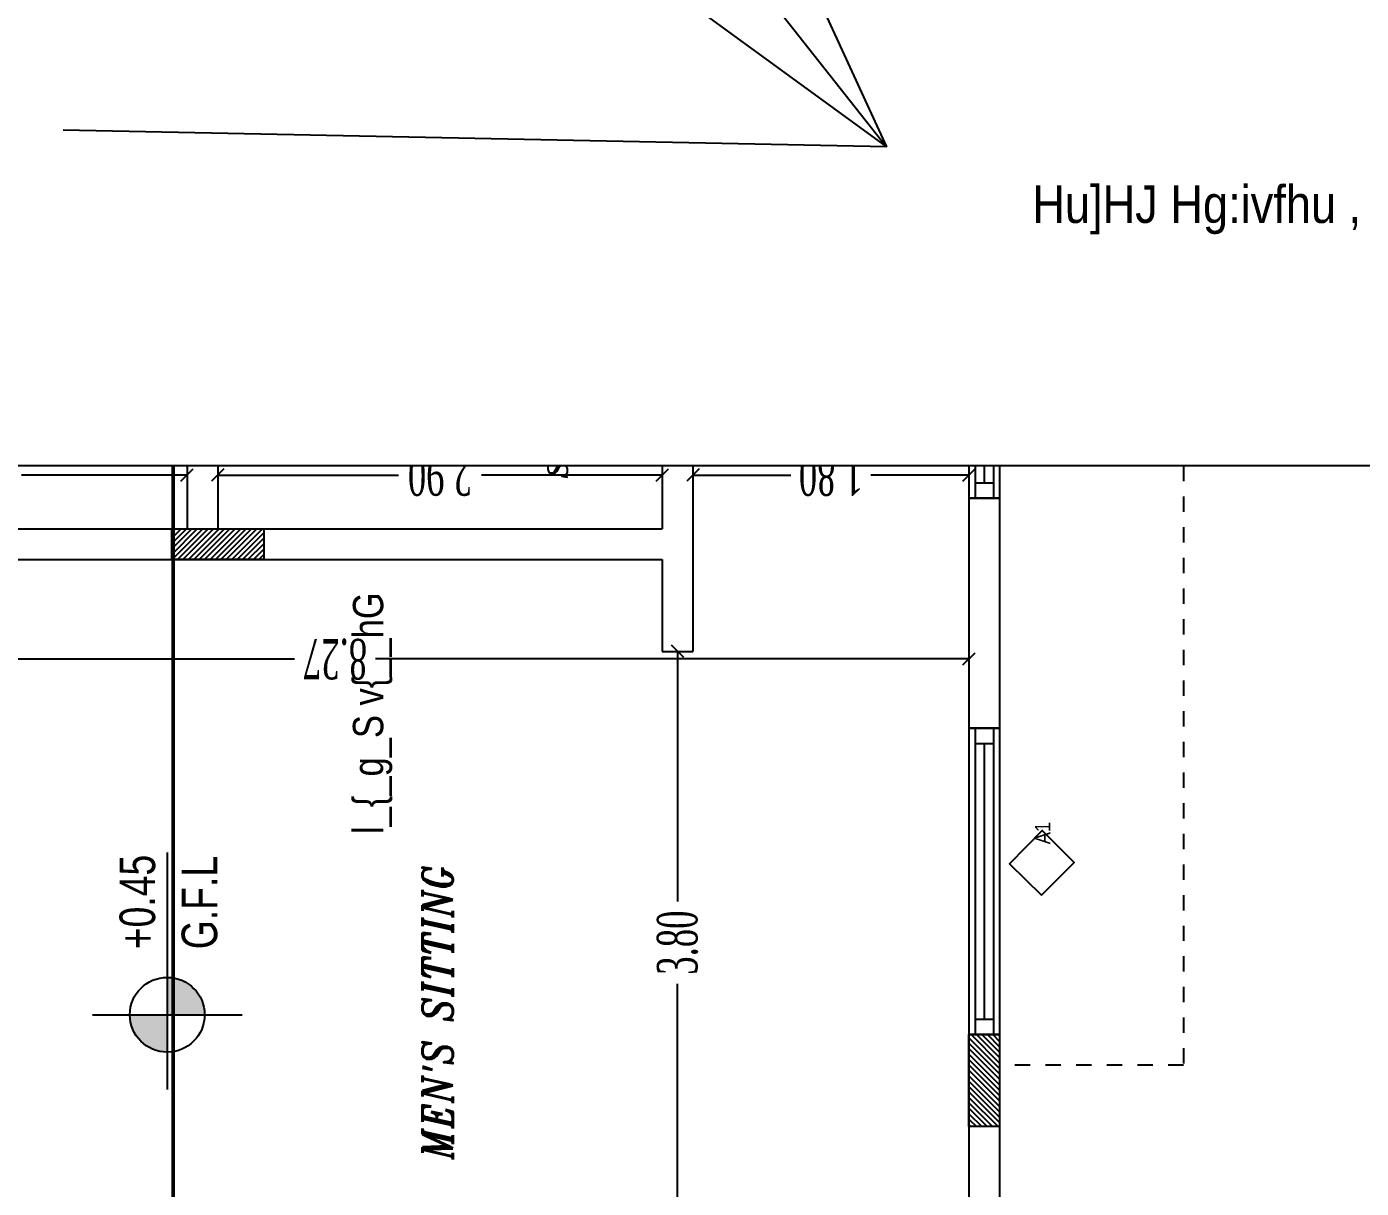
# Model space of a CAD drawing. Header units: metres. Extents: x -434 to 683, y -422 to -228.
# Drawn here: x -413.93 to -405.23, y -298.52 to -290.94 of the extents above; entities that cross this region are included whole.
import ezdxf
from ezdxf.xclip import XClip

# ---------------------------------------------------------------- set-up
doc = ezdxf.new("R2010")
doc.units = ezdxf.units.M
doc.header["$MEASUREMENT"] = 0
doc.header["$XCLIPFRAME"] = 2
doc.header["$PDMODE"] = 34
doc.linetypes.add('DASHDOT', pattern=[1, 0.5, -0.25, 0, -0.25])
doc.linetypes.add('DD', pattern=[0.2, 0.1, -0.1])
for name, color, linetype in [('A-LVL', 3, 'Continuous'), ('Columns', 41, 'Continuous'), ('Dim-inside', 1, 'Continuous'), ('DOOR$WIN', 5, 'Continuous'), ('Section Line', 4, 'Continuous'), ('TEXT', 4, 'Continuous'), ('Text Title', 3, 'Continuous'), ('TXT', 1, 'Continuous'), ('Viod', 10, 'Continuous'), ('WALL', 7, 'Continuous')]:
    doc.layers.add(name, color=color, linetype=linetype)
doc.layers.add('Windows', color=5, linetype='Continuous', lineweight=15)
doc.styles.add('ELAH-EN', font='arial.ttf', dxfattribs={"width": 0.75})
doc.styles.add('MP', font='xarb.shx', dxfattribs={"height": 200})
doc.styles.add('NAMES', font='xarb.shx', dxfattribs={"width": 0.9, "height": 0.2})
doc.styles.add('Q', font='italict.shx', dxfattribs={"height": 0.18})
doc.styles.add('style2', font='sosa.shx')
doc.styles.add('UTMAN', font='romantic.ttf', dxfattribs={"width": 0.6})
doc.dimstyles.new('DIM-IN', dxfattribs={"dimscale": 100, "dimtxt": 1.5, "dimasz": 0.5, "dimexe": 1, "dimexo": 1, "dimgap": 0.5, "dimtad": 1, "dimdec": 0, "dimzin": 0, "dimdsep": 46, "dimtxsty": 'style2', "dimblk1": 'ARCHTICK', "dimblk2": 'ARCHTICK', "dimsah": 1, "dimcen": 0.5, "dimdle": 1, "dimclrd": 62, "dimclre": 62, "dimclrt": 256, "dimadec": 0, "dimazin": 0, "dimtfac": 1, "dimtdec": 0, "dimtix": 1, "dimtofl": 0, "dimtmove": 2, "dimatfit": 3, "dimldrblk": 'ARCHTICK', "dimfxl": 1, "dimtolj": 1, "dimtzin": 0, "dimarcsym": 0})
doc.dimstyles.new('kamal 1', dxfattribs={"dimscale": 0.8, "dimtxt": 0.33, "dimasz": 0.1, "dimexe": 0, "dimexo": 0, "dimgap": 0.09, "dimtad": 0, "dimzin": 0, "dimdsep": 46, "dimtxsty": 'UTMAN', "dimblk": 'OBLIQUE', "dimcen": 0.09, "dimclrd": 252, "dimclre": 8, "dimclrt": 7, "dimadec": 0, "dimazin": 0, "dimtfac": 1, "dimtix": 1, "dimtofl": 0, "dimtmove": 1, "dimatfit": 3, "dimldrblk": 'OBLIQUE', "dimfxl": 1, "dimtolj": 1, "dimtzin": 0, "dimlwd": -1, "dimarcsym": 0})

# ---------------------------------------------------------------- blocks, each defined once
blk = doc.blocks.new('_OBLIQUE')
at = {"color": 0, "linetype": 'ByBlock'}
blk.add_line((-0.5, -0.5), (0.5, 0.5), dxfattribs=at)
blk = doc.blocks.new('*D405')
at = {"layer": 'DEFPOINTS', "color": 0, "transparency": 16777216}
for p in [(48838.003, 5013.7121), (48838.003, 5013.7121), (48838.003, 5011.0121)]:
    blk.add_point(p, dxfattribs=at)
at = {"layer": 'Dim-inside', "color": 252, "transparency": 16777216}
for p, q in [((48838.003, 5013.7121), (48838.003, 5012.6328)), ((48838.003, 5011.0121), (48838.003, 5012.0914))]:
    blk.add_line(p, q, dxfattribs=at)
at = {"layer": 'Dim-inside', "color": 252, "transparency": 16777216, "xscale": 0.08000000000000002, "yscale": 0.08000000000000002, "zscale": 0.08000000000000002}
for p, rotation in [((48838.003, 5013.7121), 90), ((48838.003, 5011.0121), 270)]:
    blk.add_blockref('_OBLIQUE', p, dxfattribs=dict(at, rotation=rotation))
at = {"layer": 'Dim-inside', "color": 7, "transparency": 16777216, "insert": (48838.003, 5012.3621), "char_height": 0.264, "attachment_point": 5, "rotation": 90, "style": 'UTMAN'}
blk.add_mtext('\\A1;2.70', dxfattribs=at)
blk = doc.blocks.new('*D406')
at = {"layer": 'DEFPOINTS', "color": 0, "transparency": 16777216}
for p in [(48838.003, 5010.8121), (48838.003, 5007.9121), (48838.003, 5007.9121)]:
    blk.add_point(p, dxfattribs=at)
at = {"layer": 'Dim-inside', "color": 252, "transparency": 16777216}
for p, q in [((48838.003, 5010.8121), (48838.003, 5009.6328)), ((48838.003, 5007.9121), (48838.003, 5009.0914))]:
    blk.add_line(p, q, dxfattribs=at)
at = {"layer": 'Dim-inside', "color": 252, "transparency": 16777216, "xscale": 0.08000000000000002, "yscale": 0.08000000000000002, "zscale": 0.08000000000000002}
for p, rotation in [((48838.003, 5010.8121), 90), ((48838.003, 5007.9121), 270)]:
    blk.add_blockref('_OBLIQUE', p, dxfattribs=dict(at, rotation=rotation))
at = {"layer": 'Dim-inside', "color": 7, "transparency": 16777216, "insert": (48838.003, 5009.3621), "char_height": 0.264, "attachment_point": 5, "rotation": 90, "style": 'UTMAN'}
blk.add_mtext('\\A1;2.90', dxfattribs=at)
blk = doc.blocks.new('*D407')
at = {"layer": 'DEFPOINTS', "color": 0, "transparency": 16777216}
for p in [(48838.003, 5007.7121), (48838.003, 5005.9121), (48838.003, 5005.9121)]:
    blk.add_point(p, dxfattribs=at)
at = {"layer": 'Dim-inside', "color": 252, "transparency": 16777216}
for p, q in [((48838.003, 5007.7121), (48838.003, 5007.0733)), ((48838.003, 5005.9121), (48838.003, 5006.5509))]:
    blk.add_line(p, q, dxfattribs=at)
at = {"layer": 'Dim-inside', "color": 252, "transparency": 16777216, "xscale": 0.08000000000000002, "yscale": 0.08000000000000002, "zscale": 0.08000000000000002}
for p, rotation in [((48838.003, 5007.7121), 90), ((48838.003, 5005.9121), 270)]:
    blk.add_blockref('_OBLIQUE', p, dxfattribs=dict(at, rotation=rotation))
at = {"layer": 'Dim-inside', "color": 7, "transparency": 16777216, "insert": (48838.003, 5006.8121), "char_height": 0.264, "attachment_point": 5, "rotation": 90, "style": 'UTMAN'}
blk.add_mtext('\\A1;1.80', dxfattribs=at)
blk = doc.blocks.new('*D410')
at = {"layer": 'DEFPOINTS', "color": 0, "transparency": 16777216}
for p in [(48836.8318, 5014.1811), (48836.8046, 5005.9121), (48837.2318, 5005.9121)]:
    blk.add_point(p, dxfattribs=at)
at = {"layer": 'Dim-inside', "color": 8, "lineweight": -2, "transparency": 16777216}
for p, q in [((48836.8318, 5014.1811), (48836.8046, 5014.1811)), ((48837.2318, 5005.9121), (48836.8046, 5005.9121))]:
    blk.add_line(p, q, dxfattribs=at)
at = {"layer": 'Dim-inside', "color": 252, "transparency": 16777216}
for p, q in [((48836.8046, 5014.1811), (48836.8046, 5010.3114)), ((48836.8046, 5005.9121), (48836.8046, 5009.7817))]:
    blk.add_line(p, q, dxfattribs=at)
at = {"layer": 'Dim-inside', "color": 252, "transparency": 16777216, "xscale": 0.08000000000000002, "yscale": 0.08000000000000002, "zscale": 0.08000000000000002}
for p, rotation in [((48836.8046, 5014.1811), 90), ((48836.8046, 5005.9121), 270)]:
    blk.add_blockref('_OBLIQUE', p, dxfattribs=dict(at, rotation=rotation))
at = {"layer": 'Dim-inside', "color": 7, "transparency": 16777216, "insert": (48836.8046, 5010.0466), "char_height": 0.264, "attachment_point": 5, "rotation": 90, "style": 'UTMAN'}
blk.add_mtext('\\A1;8.27', dxfattribs=at)
blk = doc.blocks.new('*D412')
at = {"layer": 'DEFPOINTS', "color": 0, "transparency": 16777216}
for p in [(48833.053, 5007.8121), (48833.053, 5007.8121), (48836.853, 5007.8121)]:
    blk.add_point(p, dxfattribs=at)
at = {"layer": 'Dim-inside', "color": 252, "transparency": 16777216}
for p, q in [((48833.053, 5007.8121), (48834.684, 5007.8121)), ((48836.853, 5007.8121), (48835.2219, 5007.8121))]:
    blk.add_line(p, q, dxfattribs=at)
at = {"layer": 'Dim-inside', "color": 252, "transparency": 16777216, "xscale": 0.08000000000000002, "yscale": 0.08000000000000002, "zscale": 0.08000000000000002, "rotation": 180}
blk.add_blockref('_OBLIQUE', (48833.053, 5007.8121), dxfattribs=at)
at = {"layer": 'Dim-inside', "color": 252, "transparency": 16777216, "xscale": 0.08000000000000002, "yscale": 0.08000000000000002, "zscale": 0.08000000000000002}
blk.add_blockref('_OBLIQUE', (48836.853, 5007.8121), dxfattribs=at)
at = {"layer": 'Dim-inside', "color": 7, "transparency": 16777216, "insert": (48834.953, 5007.8121), "char_height": 0.264, "attachment_point": 5, "style": 'UTMAN'}
blk.add_mtext('\\A1;3.80', dxfattribs=at)
blk = doc.blocks.new('A$Cb4e63e90')
at = {"layer": 'DOOR$WIN'}
for p, q in [((-0.16, 0), (-0.16, -2)), ((-0.04, 0), (-0.04, -2)), ((0, 0), (0, -2)), ((-0.16, -0.1), (-0.04, -0.1)), ((-0.1, -0.1), (-0.1, -1.9)), ((-0.16, -1.9), (-0.04, -1.9))]:
    blk.add_line(p, q, dxfattribs=at)
blk.add_lwpolyline([(-0.2, 0), (-0.2, -2)], dxfattribs=at)
at = {"layer": 'WALL', "lineweight": 30, "ltscale": 2}
for p, q in [((-0.2, 0), (0, 0)), ((-0.2, -2), (0, -2))]:
    blk.add_line(p, q, dxfattribs=at)
blk = doc.blocks.new('A$C1f1d89b2')
at = {"layer": 'DOOR$WIN'}
for p, q in [((-0.16, 0), (-0.16, -1.5)), ((-0.04, 0), (-0.04, -1.5)), ((0, 0), (0, -1.5)), ((-0.16, -0.1), (-0.04, -0.1)), ((-0.1, -0.1), (-0.1, -1.4)), ((-0.16, -1.4), (-0.04, -1.4))]:
    blk.add_line(p, q, dxfattribs=at)
blk.add_lwpolyline([(-0.2, 0), (-0.2, -1.5)], dxfattribs=at)
at = {"layer": 'WALL', "lineweight": 30, "ltscale": 2}
for p, q in [((-0.2, 0), (0, 0)), ((-0.2, -1.5), (0, -1.5))]:
    blk.add_line(p, q, dxfattribs=at)
blk = doc.blocks.new('g col')
at = {"layer": 'Columns'}
h = blk.add_hatch(dxfattribs=at)
h.set_pattern_fill('ANSI31', color=1, scale=0.2)
h.set_pattern_definition([(45, (-46.67383, 345.15541), (-0.0176776695, 0.0176776695), [])])
h.paths.add_polyline_path([(0, 0), (0.6, 0), (0.6, -0.2), (0, -0.2)])
at = {"layer": 'Columns', "color": 1}
blk.add_lwpolyline([(0, 0), (0.6, 0), (0.6, -0.2), (0, -0.2)], close=True, dxfattribs=at)
blk = doc.blocks.new('g col1')
at = {"layer": 'WALL', "color": 1, "rotation": 270}
blk.add_blockref('g col', (-20.7023, -5), dxfattribs=at)
at = {"layer": 'WALL', "color": 1}
blk.add_blockref('g col', (-24.6023, -10.2), dxfattribs=at)
blk = doc.blocks.new('LEV1')
at = {"layer": 'TEXT'}
for points in [[(0, 209.9, 0.414214), (-209.9, 0), (0, 0)], [(209.9, 0), (0, 0), (0, -209.9, 0.414214)]]:
    blk.add_hatch(color=0, dxfattribs=at).paths.add_polyline_path(points)
at = {"layer": 'TEXT', "color": 0}
for p, q in [((0, 419.8), (0, -419.8)), ((911.6, 0), (-419.8, 0))]:
    blk.add_line(p, q, dxfattribs=at)
blk.add_circle((0, 0), 209.9, dxfattribs=at)
at = {"layer": 'TEXT', "color": 0, "style": 'ELAH-EN', "width": 0.75}
for tag, p in [('0000', (368.1, 186.4)), ('1111', (368.1, -515.4))]:
    blk.add_attdef(tag, p, '', height=200, dxfattribs=at)
blk = doc.blocks.new('sd12')
at = {"layer": 'Section Line', "linetype": 'DASHDOT', "ltscale": 0.5, "const_width": 0.023}
blk.add_lwpolyline([(-15.9901, 0), (15.4835, 0)], dxfattribs=at)
blk = doc.blocks.new('_ArchTick')
at = {"color": 0, "linetype": 'ByBlock', "const_width": 0.15}
blk.add_lwpolyline([(-0.5, -0.5), (0.5, 0.5)], dxfattribs=at)
blk = doc.blocks.new('dsdfs')
at = {"layer": 'Text Title'}
blk.add_lwpolyline([(48835.2619, 5005.4383), (48835.4754, 5005.2248), (48835.6847, 5005.4342), (48835.4662, 5005.6477)], close=True, dxfattribs=at)
at = {"layer": 'Viod', "linetype": 'DD'}
blk.add_lwpolyline([(48855.8599, 5016.1121), (48855.86, 5016.1121), (48856.1378, 5010.2339), (48857.1417, 5005.9953), (48843.553, 5003.4595), (48843.553, 5008.7121), (48839.553, 5008.7121), (48839.553, 5004.5121), (48834.153, 5004.5121), (48834.153, 5005.7121), (48830.4562, 5005.7121), (48830.4562, 5016.1106), (48837.653, 5016.1136), (48837.653, 5013.9121), (48840.853, 5013.9121), (48840.8498, 5016.115), (48855.8559, 5016.1091)], dxfattribs=at)
at = {"layer": 'WALL', "color": 0}
for p, q in [((48837.453, 5013.9121), (48837.453, 5007.9121)), ((48837.653, 5013.7121), (48837.653, 5011.0121)), ((48837.653, 5010.8121), (48837.653, 5007.9121))]:
    blk.add_line(p, q, dxfattribs=at)
at = {"layer": 'WALL'}
for p, q in [((48838.353, 5011.0121), (48837.653, 5011.0121)), ((48838.353, 5010.8121), (48837.653, 5010.8121)), ((48837.453, 5007.9121), (48836.853, 5007.9121)), ((48836.853, 5007.9121), (48836.853, 5007.7121)), ((48838.253, 5007.9121), (48837.653, 5007.9121)), ((48837.453, 5007.7121), (48836.853, 5007.7121)), ((48838.253, 5007.7121), (48837.453, 5007.7121)), ((48834.353, 5005.9121), (48832.453, 5005.9121)), ((48834.353, 5005.9121), (48834.353, 5005.7121)), ((48837.853, 5005.9121), (48836.353, 5005.9121)), ((48836.353, 5005.9121), (48836.353, 5005.7121)), ((48837.853, 5005.9121), (48837.853, 5005.7121)), ((48834.353, 5005.7121), (48830.4562, 5005.7121)), ((48837.453, 5005.7121), (48836.353, 5005.7121)), ((48837.853, 5005.7121), (48837.453, 5005.7121))]:
    blk.add_line(p, q, dxfattribs=at)
at = {"layer": 'A-LVL', "color": 6}
ref = blk.add_blockref('LEV1', (48834.4822, 5011.1413), dxfattribs=dict(at, xscale=0.001162195019607368, yscale=0.001162195019607368, zscale=0.001162195019607368))
ref.add_attrib('1111', 'G.F.L', (48834.9099, 5010.815), dxfattribs={"layer": 'TEXT', "color": 6, "height": 0.23244, "style": 'ELAH-EN', "width": 0.75})
ref.add_attrib('0000', '+0.45', (48834.9099, 5011.2199), dxfattribs={"layer": 'TEXT', "color": 6, "height": 0.23244, "style": 'ELAH-EN', "width": 0.75})
at = {"layer": 'Section Line'}
blk.add_blockref('sd12', (48843.2867, 5011.1027), dxfattribs=at)
at = {"layer": 'WALL', "color": 1}
blk.add_blockref('g col1', (48858.3553, 5016.1121), dxfattribs=at)
at = {"layer": 'Windows', "rotation": 270}
for name, p in [('A$Cb4e63e90', (48836.353, 5005.7121)), ('A$C1f1d89b2', (48839.353, 5005.7121))]:
    blk.add_blockref(name, p, dxfattribs=at)
at = {"layer": 'Text Title', "style": 'NAMES', "width": 0.9}
blk.add_text('A1', height=0.0995, dxfattribs=at).set_placement((48835.5942, 5005.3815))
at = {"layer": 'TXT', "color": 6, "ltscale": 50, "style": 'MP', "width": 0.85}
blk.add_text('l_{_g_S v{__hG', height=0.198, dxfattribs=at).set_placement((48835.6617, 5009.7321))
at = {"layer": 'TXT', "color": 6, "style": 'Q', "width": 0.85}
blk.add_text("MEN'S SITTING", height=0.198, dxfattribs=at).set_placement((48833.5381, 5009.2788))
at = {"layer": 'TXT', "color": 6, "insert": (48838.2025, 5008.532), "char_height": 0.12672, "attachment_point": 8, "style": 'Q'}
blk.add_mtext('Sink', dxfattribs=at)
at = {"layer": 'Dim-inside'}
for base, p1, p2, picture, middle in [((48836.8046, 5005.9121), (48836.8318, 5014.1811), (48837.2318, 5005.9121), '*D410', (48836.8046, 5010.0466)), ((48838.003, 5013.7121), (48838.003, 5011.0121), (48838.003, 5013.7121), '*D405', (48838.003, 5012.3621)), ((48838.003, 5007.9121), (48838.003, 5010.8121), (48838.003, 5007.9121), '*D406', (48838.003, 5009.3621)), ((48838.003, 5005.9121), (48838.003, 5007.7121), (48838.003, 5005.9121), '*D407', (48838.003, 5006.8121))]:
    dim = blk.add_linear_dim(base=base, p1=p1, p2=p2, angle=270, dimstyle='kamal 1', dxfattribs=at)
    dim.commit()
    dim.dimension.update_dxf_attribs({"geometry": picture, "text_midpoint": middle})
dim = blk.add_linear_dim(base=(48833.053, 5007.8121), p1=(48836.853, 5007.8121), p2=(48833.053, 5007.8121), dimstyle='kamal 1', dxfattribs=at)
dim.commit()
dim.dimension.update_dxf_attribs({"geometry": '*D412', "text_midpoint": (48834.953, 5007.8121)})

msp = doc.modelspace()

# ---------------------------------------------------------------- block references
ref = msp.add_blockref('dsdfs', (4598.1249, -49131.8698), dxfattribs=dict(rotation=89.99999999999999))
XClip(ref).set_block_clipping_path([(48822.7169072935, 4993.6395787429), (48838.0635767847, 5018.2612344269)])

# ---------------------------------------------------------------- texts
at = {"layer": 'TEXT', "color": 4, "style": 'NAMES', "width": 0.9}
msp.add_text('Hu]HJ Hg:ivfhu , lhu , HjwhBJ lotD', height=0.244854, dxfattribs=at).set_placement((-407.3738, -292.2217, 0))

# ---------------------------------------------------------------- leaders
at = {"layer": 'WALL'}
for points in [[(-412.141, -286.8893, 0), (-408.3245, -291.725, 0), (-413.6949, -291.6167, 0)], [(-410.4892, -287.0264, 0), (-408.3245, -291.725, 0), (-413.6949, -291.6167, 0)], [(-414.5724, -287.1727, 0), (-408.3245, -291.725, 0), (-413.6949, -291.6167, 0)]]:
    msp.add_leader(points, dimstyle='DIM-IN', override={"dimasz": 0.2, "dimgap": 0.09, "dimtad": 0, "dimclrd": 7}, dxfattribs=at)

doc.saveas('drawing.dxf')
